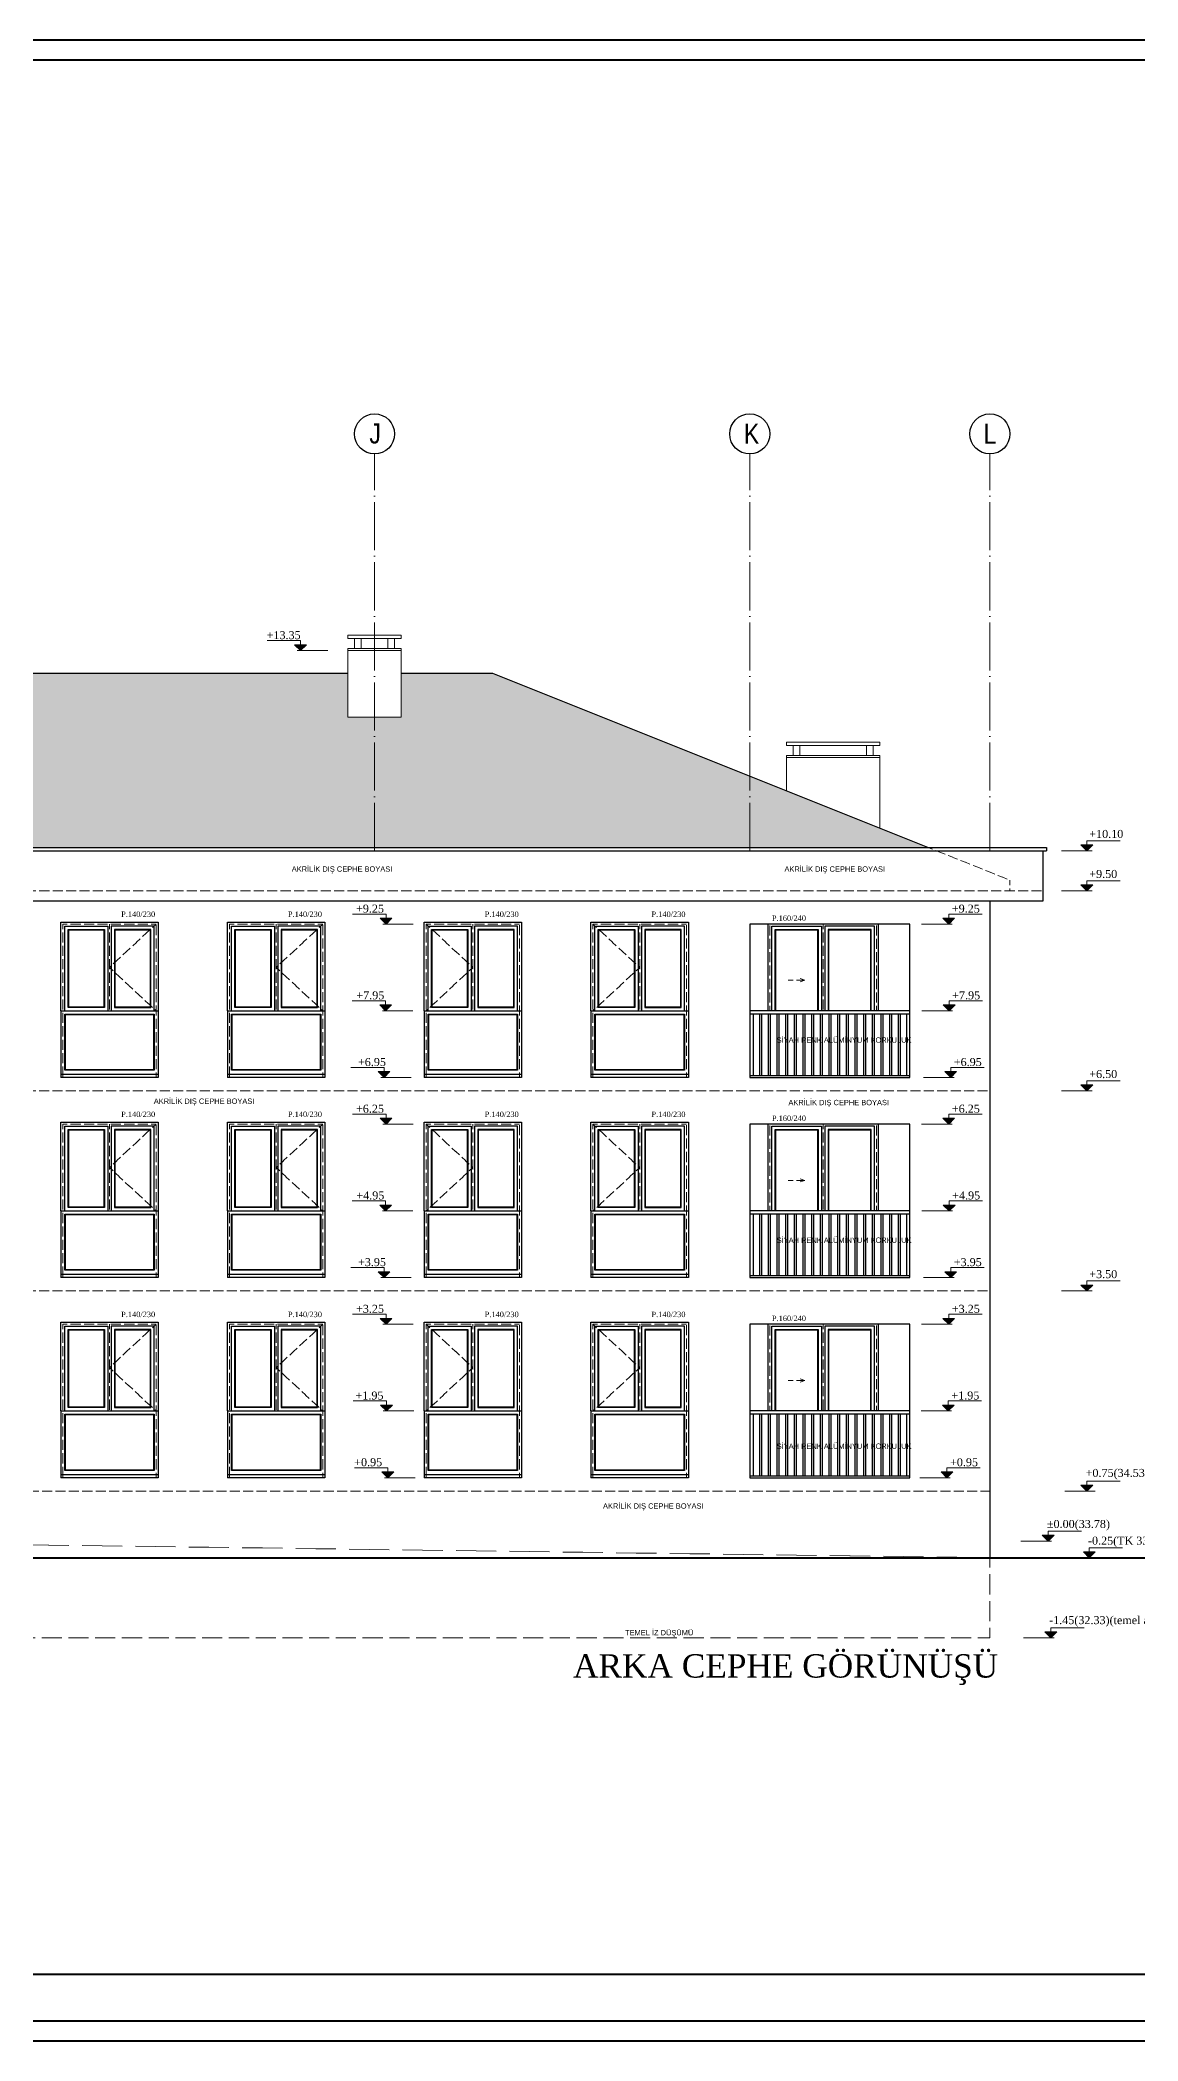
# Model space of a CAD drawing. Header units: millimetres. Extents: x 11587 to 81192, y -36083 to -25300.
# Drawn here: x 67182 to 68828, y -28300 to -25300 of the extents above; entities that cross this region are included whole.
import ezdxf

# ---------------------------------------------------------------- set-up
doc = ezdxf.new("R2010")
doc.units = ezdxf.units.MM
doc.linetypes.add('AKS', pattern=[30, 24, -3, 0, -3])
doc.linetypes.add('IZDUSUM1', pattern=[20, 7.5, -5, 7.5, 0])
for name, color, linetype, lineweight in [('rtm-aks balon', 20, 'Continuous', 25), ('rtm-aks balon yazı', 7, 'Continuous', 20), ('rtm-aks yeni', 7, 'AKS', 20), ('rtm-antet yazı-03', 233, 'Continuous', 30), ('rtm-antet-02', 140, 'Continuous', 40), ('rtm-cephe-03', 241, 'Continuous', 30), ('rtm-cephe-04', 33, 'Continuous', 25), ('rtm-izdusum-üst ince', 8, 'IZDUSUM1', 5), ('rtm-izdusum-üst kalın', 211, 'IZDUSUM1', 15), ('rtm-kesit katmanı-05', 153, 'Continuous', 20), ('rtm-mhl-yazı-malzeme', 253, 'Continuous', 13), ('rtm-sembol kot yazı', 7, 'Continuous', 20), ('rtm-symbol lvl', 242, 'Continuous', 20), ('rtm-tas_betonarme', 50, 'Continuous', 40)]:
    doc.layers.add(name, color=color, linetype=linetype, lineweight=lineweight)
doc.styles.add('A', font='times.ttf', dxfattribs={"height": 20})
doc.styles.add('AKSYAZI', font='ARIALN.TTF')
doc.styles.get("Standard").update_dxf_attribs({"font": 'arial.ttf'})
doc.styles.add('VAZ-OLCU', font='times.ttf', dxfattribs={"height": 60})

msp = doc.modelspace()

# ---------------------------------------------------------------- hatches: boundary and pattern name
at = {"layer": 'rtm-cephe-04'}
h = msp.add_hatch(dxfattribs=at)
h.set_pattern_fill('AR-RSHKE', color=256, scale=0.15, style=0)
h.set_pattern_definition([(0, (20423.946, -2965.256), (97.155, 45.72), [22.86, -19.05, 26.67, -11.43, 34.29, -15.24]), (0, (20446.806, -2963.35), (97.155, 45.72), [19.05, -72.39, 15.24, -22.86]), (0, (20492.526, -2968.113), (97.155, 45.72), [11.43, -118.11]), (90, (20423.946, -2965.256), (-32.385, 45.72), [43.815, -139.065]), (90, (20446.806, -2965.256), (-32.385, 45.72), [42.8625, -140.0175]), (90, (20465.856, -2965.256), (-32.385, 45.72), [40.005, -142.875]), (90, (20492.526, -2968.113), (-32.385, 45.72), [43.815, -139.065]), (90, (20503.956, -2968.113), (-32.385, 45.72), [43.815, -139.065]), (90, (20538.246, -2965.256), (-32.385, 45.72), [41.91, -140.97])])
h.paths.add_polyline_path([(68512.77, -26510.03), (67860.54, -26249.14), (67723.04, -26249.14), (67723.04, -26315.03), (67643.04, -26315.03), (67643.04, -26249.14), (66910.54, -26249.14), (66910.54, -26315.03), (66625.54, -26315.03), (66625.54, -26249.14), (65975.54, -26249.14), (65975.54, -26315.03), (65860.54, -26315.03), (65860.54, -26249.14), (65580.54, -26249.14), (65580.54, -26315.03), (65440.54, -26315.03), (65440.54, -26249.14), (64713.04, -26249.14), (64713.04, -26315.03), (64633.04, -26315.03), (64633.04, -26249.14), (64495.54, -26249.14), (63843.31, -26510.03)])
at = {"layer": 'rtm-symbol lvl'}
for points in [[(67580.87, -26206.19), (67572.04, -26215.03), (67563.2, -26206.19)], [(67580.87, -26206.19), (67572.04, -26215.03), (67563.2, -26206.19)], [(68742.14, -26506.19), (68750.98, -26515.03), (68759.82, -26506.19)], [(68742.14, -26506.19), (68750.98, -26515.03), (68759.82, -26506.19)], [(68742.14, -26566.19), (68750.98, -26575.03), (68759.82, -26566.19)], [(68742.14, -26566.19), (68750.98, -26575.03), (68759.82, -26566.19)], [(67709.08, -26616.19), (67700.24, -26625.03), (67691.4, -26616.19)], [(67709.08, -26616.19), (67700.24, -26625.03), (67691.4, -26616.19)], [(68535.08, -26616.19), (68543.91, -26625.03), (68552.75, -26616.19)], [(68535.08, -26616.19), (68543.91, -26625.03), (68552.75, -26616.19)], [(67708.56, -26746.19), (67699.72, -26755.03), (67690.88, -26746.19)], [(67708.56, -26746.19), (67699.72, -26755.03), (67690.88, -26746.19)], [(68535.59, -26746.19), (68544.43, -26755.03), (68553.27, -26746.19)], [(68535.59, -26746.19), (68544.43, -26755.03), (68553.27, -26746.19)], [(67706.18, -26846.19), (67697.34, -26855.03), (67688.5, -26846.19)], [(67706.18, -26846.19), (67697.34, -26855.03), (67688.5, -26846.19)], [(68537.98, -26846.19), (68546.82, -26855.03), (68555.65, -26846.19)], [(68537.98, -26846.19), (68546.82, -26855.03), (68555.65, -26846.19)], [(68742.14, -26866.19), (68750.98, -26875.03), (68759.82, -26866.19)], [(68742.14, -26866.19), (68750.98, -26875.03), (68759.82, -26866.19)], [(67709.08, -26916.19), (67700.24, -26925.03), (67691.4, -26916.19)], [(67709.08, -26916.19), (67700.24, -26925.03), (67691.4, -26916.19)], [(68535.08, -26916.19), (68543.91, -26925.03), (68552.75, -26916.19)], [(68535.08, -26916.19), (68543.91, -26925.03), (68552.75, -26916.19)], [(67708.56, -27046.19), (67699.72, -27055.03), (67690.88, -27046.19)], [(67708.56, -27046.19), (67699.72, -27055.03), (67690.88, -27046.19)], [(68535.59, -27046.19), (68544.43, -27055.03), (68553.27, -27046.19)], [(68535.59, -27046.19), (68544.43, -27055.03), (68553.27, -27046.19)], [(67706.18, -27146.19), (67697.34, -27155.03), (67688.5, -27146.19)], [(67706.18, -27146.19), (67697.34, -27155.03), (67688.5, -27146.19)], [(68537.98, -27146.19), (68546.82, -27155.03), (68555.65, -27146.19)], [(68537.98, -27146.19), (68546.82, -27155.03), (68555.65, -27146.19)], [(68742.14, -27166.19), (68750.98, -27175.03), (68759.82, -27166.19)], [(68742.14, -27166.19), (68750.98, -27175.03), (68759.82, -27166.19)], [(67709.08, -27216.19), (67700.24, -27225.03), (67691.4, -27216.19)], [(67709.08, -27216.19), (67700.24, -27225.03), (67691.4, -27216.19)], [(68535.08, -27216.19), (68543.91, -27225.03), (68552.75, -27216.19)], [(68535.08, -27216.19), (68543.91, -27225.03), (68552.75, -27216.19)], [(67709.83, -27346.19), (67700.99, -27355.03), (67692.15, -27346.19)], [(67709.83, -27346.19), (67700.99, -27355.03), (67692.15, -27346.19)], [(68534.33, -27346.19), (68543.17, -27355.03), (68552, -27346.19)], [(68534.33, -27346.19), (68543.17, -27355.03), (68552, -27346.19)], [(67711.79, -27446.19), (67702.95, -27455.03), (67694.11, -27446.19)], [(67711.79, -27446.19), (67702.95, -27455.03), (67694.11, -27446.19)], [(68532.36, -27446.19), (68541.2, -27455.03), (68550.04, -27446.19)], [(68532.36, -27446.19), (68541.2, -27455.03), (68550.04, -27446.19)], [(68742.14, -27466.19), (68750.98, -27475.03), (68759.82, -27466.19)], [(68742.14, -27466.19), (68750.98, -27475.03), (68759.82, -27466.19)], [(68684.12, -27541.19), (68692.96, -27550.03), (68701.8, -27541.19)], [(68684.12, -27541.19), (68692.96, -27550.03), (68701.8, -27541.19)], [(68745.68, -27566.19), (68754.52, -27575.03), (68763.36, -27566.19)], [(68745.68, -27566.19), (68754.52, -27575.03), (68763.36, -27566.19)], [(68688.17, -27686.19), (68697.01, -27695.03), (68705.85, -27686.19)], [(68688.17, -27686.19), (68697.01, -27695.03), (68705.85, -27686.19)]]:
    msp.add_hatch(color=256, dxfattribs=at).paths.add_polyline_path(points)

# ---------------------------------------------------------------- linework, layer by layer
at = {"layer": 'rtm-aks balon'}
for centre in [(67683.04, -25890.11), (68245.54, -25890.11), (68605.54, -25890.11)]:
    msp.add_circle(centre, 30, dxfattribs=at)
at = {"layer": 'rtm-aks yeni', "ltscale": 3}
for p, q in [((67683.04, -26515.03), (67683.04, -25920.11)), ((68245.54, -26515.03), (68245.54, -25920.11)), ((68605.54, -26515.03), (68605.54, -25920.11))]:
    msp.add_line(p, q, dxfattribs=at)
at = {"layer": 'rtm-antet-02'}
for points in [[(57226.59, -25299.55), (57226.59, -28299.55), (74226.59, -28299.55), (74226.59, -25299.55), (57226.59, -25299.55)], [(57256.59, -28199.55), (74196.59, -28199.55)]]:
    msp.add_lwpolyline(points, dxfattribs=at)
msp.add_lwpolyline([(57256.59, -25329.55), (57256.59, -28269.55), (74196.59, -28269.55), (74196.59, -25329.55)], close=True, dxfattribs=at)
at = {"layer": 'rtm-cephe-03'}
msp.add_line((68605.54, -26590.03), (68605.54, -27575.03), dxfattribs=at)
for points in [[(67643.04, -26249.14), (66910.54, -26249.14)], [(68512.77, -26510.03), (67860.54, -26249.14), (67723.04, -26249.14)], [(63665.54, -26510.03), (68690.54, -26510.03)], [(63665.54, -26515.03), (68690.54, -26515.03)], [(68685.54, -26590.03), (68685.54, -26515.03)], [(68690.54, -26510.03), (68690.54, -26515.03)], [(63670.54, -26590.03), (68685.54, -26590.03)]]:
    msp.add_lwpolyline(points, dxfattribs=at)
for points in [[(68485.54, -26625.03), (68245.54, -26625.03), (68245.54, -26855.03), (68485.54, -26855.03)], [(68485.54, -26925.03), (68245.54, -26925.03), (68245.54, -27155.03), (68485.54, -27155.03)], [(68485.54, -27225.03), (68245.54, -27225.03), (68245.54, -27455.03), (68485.54, -27455.03)]]:
    msp.add_lwpolyline(points, close=True, dxfattribs=at)
at = {"layer": 'rtm-cephe-04'}
for p, q in [((67212.54, -26850.03), (67358.54, -26850.03)), ((67212.54, -26850.03), (67212.54, -26855.03)), ((67358.54, -26855.03), (67212.54, -26855.03)), ((67358.54, -26850.03), (67358.54, -26855.03)), ((67462.54, -26850.03), (67608.54, -26850.03)), ((67462.54, -26850.03), (67462.54, -26855.03)), ((67608.54, -26855.03), (67462.54, -26855.03)), ((67608.54, -26850.03), (67608.54, -26855.03)), ((67757.54, -26850.03), (67903.54, -26850.03)), ((67757.54, -26850.03), (67757.54, -26855.03)), ((67903.54, -26855.03), (67757.54, -26855.03)), ((67903.54, -26850.03), (67903.54, -26855.03)), ((68007.54, -26850.03), (68153.54, -26850.03)), ((68007.54, -26850.03), (68007.54, -26855.03)), ((68153.54, -26855.03), (68007.54, -26855.03)), ((68153.54, -26850.03), (68153.54, -26855.03)), ((67212.54, -27150.03), (67358.54, -27150.03)), ((67212.54, -27150.03), (67212.54, -27155.03)), ((67358.54, -27155.03), (67212.54, -27155.03)), ((67358.54, -27150.03), (67358.54, -27155.03)), ((67462.54, -27150.03), (67608.54, -27150.03)), ((67462.54, -27150.03), (67462.54, -27155.03)), ((67608.54, -27155.03), (67462.54, -27155.03)), ((67608.54, -27150.03), (67608.54, -27155.03)), ((67757.54, -27150.03), (67903.54, -27150.03)), ((67757.54, -27150.03), (67757.54, -27155.03)), ((67903.54, -27155.03), (67757.54, -27155.03)), ((67903.54, -27150.03), (67903.54, -27155.03)), ((68007.54, -27150.03), (68153.54, -27150.03)), ((68007.54, -27150.03), (68007.54, -27155.03)), ((68153.54, -27155.03), (68007.54, -27155.03)), ((68153.54, -27150.03), (68153.54, -27155.03)), ((67212.54, -27450.03), (67358.54, -27450.03)), ((67212.54, -27450.03), (67212.54, -27455.03)), ((67358.54, -27455.03), (67212.54, -27455.03)), ((67358.54, -27450.03), (67358.54, -27455.03)), ((67462.54, -27450.03), (67608.54, -27450.03)), ((67462.54, -27450.03), (67462.54, -27455.03)), ((67608.54, -27455.03), (67462.54, -27455.03)), ((67608.54, -27450.03), (67608.54, -27455.03)), ((67757.54, -27450.03), (67903.54, -27450.03)), ((67757.54, -27450.03), (67757.54, -27455.03)), ((67903.54, -27455.03), (67757.54, -27455.03)), ((67903.54, -27450.03), (67903.54, -27455.03)), ((68007.54, -27450.03), (68153.54, -27450.03)), ((68007.54, -27450.03), (68007.54, -27455.03)), ((68153.54, -27455.03), (68007.54, -27455.03)), ((68153.54, -27450.03), (68153.54, -27455.03))]:
    msp.add_line(p, q, dxfattribs=at)
for points in [[(67212.54, -26755.03), (67212.54, -26622.03), (67358.54, -26622.03), (67358.54, -26755.03)], [(67218.54, -26755.03), (67218.54, -26628.03), (67283.04, -26628.03), (67283.04, -26755.03)], [(67352.54, -26755.03), (67352.54, -26628.03), (67288.04, -26628.03), (67288.04, -26755.03)], [(67462.54, -26755.03), (67462.54, -26622.03), (67608.54, -26622.03), (67608.54, -26755.03)], [(67468.54, -26755.03), (67468.54, -26628.03), (67533.04, -26628.03), (67533.04, -26755.03)], [(67602.54, -26755.03), (67602.54, -26628.03), (67538.04, -26628.03), (67538.04, -26755.03)], [(67757.54, -26755.03), (67757.54, -26622.03), (67903.54, -26622.03), (67903.54, -26755.03)], [(67763.54, -26755.03), (67763.54, -26628.03), (67828.04, -26628.03), (67828.04, -26755.03)], [(67897.54, -26755.03), (67897.54, -26628.03), (67833.04, -26628.03), (67833.04, -26755.03)], [(68007.54, -26755.03), (68007.54, -26622.03), (68153.54, -26622.03), (68153.54, -26755.03)], [(68013.54, -26755.03), (68013.54, -26628.03), (68078.04, -26628.03), (68078.04, -26755.03)], [(68147.54, -26755.03), (68147.54, -26628.03), (68083.04, -26628.03), (68083.04, -26755.03)], [(68272.54, -26625.03), (68272.54, -26755.03)], [(68278.54, -26755.03), (68278.54, -26628.03), (68353.04, -26628.03), (68353.04, -26755.03)], [(68283.54, -26755.03), (68283.54, -26633.03), (68348.04, -26633.03), (68348.04, -26755.03)], [(68432.54, -26755.03), (68432.54, -26628.03), (68358.04, -26628.03), (68358.04, -26755.03)], [(68427.54, -26755.03), (68427.54, -26633.03), (68363.04, -26633.03), (68363.04, -26755.03)], [(68438.54, -26755.03), (68438.54, -26625.03)], [(67212.54, -26755.03), (67212.54, -26850.03)], [(67212.54, -26755.03), (67358.54, -26755.03)], [(67358.54, -26755.03), (67358.54, -26850.03)], [(67462.54, -26755.03), (67462.54, -26850.03)], [(67462.54, -26755.03), (67608.54, -26755.03)], [(67608.54, -26755.03), (67608.54, -26850.03)], [(67757.54, -26755.03), (67757.54, -26850.03)], [(67757.54, -26755.03), (67903.54, -26755.03)], [(67903.54, -26755.03), (67903.54, -26850.03)], [(68007.54, -26755.03), (68007.54, -26850.03)], [(68007.54, -26755.03), (68153.54, -26755.03)], [(68153.54, -26755.03), (68153.54, -26850.03)], [(68485.54, -26755.03), (68245.54, -26755.03)], [(68485.54, -26760.03), (68245.54, -26760.03)], [(68250.54, -26760.03), (68250.54, -26852.03)], [(68260.04, -26760.03), (68260.04, -26852.03)], [(68263.04, -26760.03), (68263.04, -26852.03)], [(68273.04, -26760.03), (68273.04, -26852.03)], [(68276.04, -26760.03), (68276.04, -26852.03)], [(68286.04, -26760.03), (68286.04, -26852.03)], [(68289.04, -26760.03), (68289.04, -26852.03)], [(68299.04, -26760.03), (68299.04, -26852.03)], [(68302.04, -26760.03), (68302.04, -26852.03)], [(68312.04, -26760.03), (68312.04, -26852.03)], [(68315.04, -26760.03), (68315.04, -26852.03)], [(68325.04, -26760.03), (68325.04, -26852.03)], [(68328.04, -26760.03), (68328.04, -26852.03)], [(68338.04, -26760.03), (68338.04, -26852.03)], [(68341.04, -26760.03), (68341.04, -26852.03)], [(68351.04, -26760.03), (68351.04, -26852.03)], [(68354.04, -26760.03), (68354.04, -26852.03)], [(68364.04, -26760.03), (68364.04, -26852.03)], [(68367.04, -26760.03), (68367.04, -26852.03)], [(68377.04, -26760.03), (68377.04, -26852.03)], [(68380.04, -26760.03), (68380.04, -26852.03)], [(68390.04, -26760.03), (68390.04, -26852.03)], [(68393.04, -26760.03), (68393.04, -26852.03)], [(68403.04, -26760.03), (68403.04, -26852.03)], [(68406.04, -26760.03), (68406.04, -26852.03)], [(68416.04, -26760.03), (68416.04, -26852.03)], [(68419.04, -26760.03), (68419.04, -26852.03)], [(68429.04, -26760.03), (68429.04, -26852.03)], [(68432.04, -26760.03), (68432.04, -26852.03)], [(68442.04, -26760.03), (68442.04, -26852.03)], [(68445.04, -26760.03), (68445.04, -26852.03)], [(68455.04, -26760.03), (68455.04, -26852.03)], [(68458.04, -26760.03), (68458.04, -26852.03)], [(68468.04, -26760.03), (68468.04, -26852.03)], [(68471.04, -26760.03), (68471.04, -26852.03)], [(68480.54, -26760.03), (68480.54, -26852.03)], [(68245.54, -26852.03), (68485.54, -26852.03)], [(67212.54, -27055.03), (67212.54, -26922.03), (67358.54, -26922.03), (67358.54, -27055.03)], [(67218.54, -27055.03), (67218.54, -26928.03), (67283.04, -26928.03), (67283.04, -27055.03)], [(67352.54, -27055.03), (67352.54, -26928.03), (67288.04, -26928.03), (67288.04, -27055.03)], [(67462.54, -27055.03), (67462.54, -26922.03), (67608.54, -26922.03), (67608.54, -27055.03)], [(67468.54, -27055.03), (67468.54, -26928.03), (67533.04, -26928.03), (67533.04, -27055.03)], [(67602.54, -27055.03), (67602.54, -26928.03), (67538.04, -26928.03), (67538.04, -27055.03)], [(67757.54, -27055.03), (67757.54, -26922.03), (67903.54, -26922.03), (67903.54, -27055.03)], [(67763.54, -27055.03), (67763.54, -26928.03), (67828.04, -26928.03), (67828.04, -27055.03)], [(67897.54, -27055.03), (67897.54, -26928.03), (67833.04, -26928.03), (67833.04, -27055.03)], [(68007.54, -27055.03), (68007.54, -26922.03), (68153.54, -26922.03), (68153.54, -27055.03)], [(68013.54, -27055.03), (68013.54, -26928.03), (68078.04, -26928.03), (68078.04, -27055.03)], [(68147.54, -27055.03), (68147.54, -26928.03), (68083.04, -26928.03), (68083.04, -27055.03)], [(68272.54, -26925.03), (68272.54, -27055.03)], [(68278.54, -27055.03), (68278.54, -26928.03), (68353.04, -26928.03), (68353.04, -27055.03)], [(68283.54, -27055.03), (68283.54, -26933.03), (68348.04, -26933.03), (68348.04, -27055.03)], [(68432.54, -27055.03), (68432.54, -26928.03), (68358.04, -26928.03), (68358.04, -27055.03)], [(68427.54, -27055.03), (68427.54, -26933.03), (68363.04, -26933.03), (68363.04, -27055.03)], [(68438.54, -27055.03), (68438.54, -26925.03)], [(67212.54, -27055.03), (67212.54, -27150.03)], [(67212.54, -27055.03), (67358.54, -27055.03)], [(67358.54, -27055.03), (67358.54, -27150.03)], [(67462.54, -27055.03), (67462.54, -27150.03)], [(67462.54, -27055.03), (67608.54, -27055.03)], [(67608.54, -27055.03), (67608.54, -27150.03)], [(67757.54, -27055.03), (67757.54, -27150.03)], [(67757.54, -27055.03), (67903.54, -27055.03)], [(67903.54, -27055.03), (67903.54, -27150.03)], [(68007.54, -27055.03), (68007.54, -27150.03)], [(68007.54, -27055.03), (68153.54, -27055.03)], [(68153.54, -27055.03), (68153.54, -27150.03)], [(68485.54, -27055.03), (68245.54, -27055.03)], [(68485.54, -27060.03), (68245.54, -27060.03)], [(68250.54, -27060.03), (68250.54, -27152.03)], [(68260.04, -27060.03), (68260.04, -27152.03)], [(68263.04, -27060.03), (68263.04, -27152.03)], [(68273.04, -27060.03), (68273.04, -27152.03)], [(68276.04, -27060.03), (68276.04, -27152.03)], [(68286.04, -27060.03), (68286.04, -27152.03)], [(68289.04, -27060.03), (68289.04, -27152.03)], [(68299.04, -27060.03), (68299.04, -27152.03)], [(68302.04, -27060.03), (68302.04, -27152.03)], [(68312.04, -27060.03), (68312.04, -27152.03)], [(68315.04, -27060.03), (68315.04, -27152.03)], [(68325.04, -27060.03), (68325.04, -27152.03)], [(68328.04, -27060.03), (68328.04, -27152.03)], [(68338.04, -27060.03), (68338.04, -27152.03)], [(68341.04, -27060.03), (68341.04, -27152.03)], [(68351.04, -27060.03), (68351.04, -27152.03)], [(68354.04, -27060.03), (68354.04, -27152.03)], [(68364.04, -27060.03), (68364.04, -27152.03)], [(68367.04, -27060.03), (68367.04, -27152.03)], [(68377.04, -27060.03), (68377.04, -27152.03)], [(68380.04, -27060.03), (68380.04, -27152.03)], [(68390.04, -27060.03), (68390.04, -27152.03)], [(68393.04, -27060.03), (68393.04, -27152.03)], [(68403.04, -27060.03), (68403.04, -27152.03)], [(68406.04, -27060.03), (68406.04, -27152.03)], [(68416.04, -27060.03), (68416.04, -27152.03)], [(68419.04, -27060.03), (68419.04, -27152.03)], [(68429.04, -27060.03), (68429.04, -27152.03)], [(68432.04, -27060.03), (68432.04, -27152.03)], [(68442.04, -27060.03), (68442.04, -27152.03)], [(68445.04, -27060.03), (68445.04, -27152.03)], [(68455.04, -27060.03), (68455.04, -27152.03)], [(68458.04, -27060.03), (68458.04, -27152.03)], [(68468.04, -27060.03), (68468.04, -27152.03)], [(68471.04, -27060.03), (68471.04, -27152.03)], [(68480.54, -27060.03), (68480.54, -27152.03)], [(68245.54, -27152.03), (68485.54, -27152.03)], [(67212.54, -27355.03), (67212.54, -27222.03), (67358.54, -27222.03), (67358.54, -27355.03)], [(67218.54, -27355.03), (67218.54, -27228.03), (67283.04, -27228.03), (67283.04, -27355.03)], [(67352.54, -27355.03), (67352.54, -27228.03), (67288.04, -27228.03), (67288.04, -27355.03)], [(67462.54, -27355.03), (67462.54, -27222.03), (67608.54, -27222.03), (67608.54, -27355.03)], [(67468.54, -27355.03), (67468.54, -27228.03), (67533.04, -27228.03), (67533.04, -27355.03)], [(67602.54, -27355.03), (67602.54, -27228.03), (67538.04, -27228.03), (67538.04, -27355.03)], [(67757.54, -27355.03), (67757.54, -27222.03), (67903.54, -27222.03), (67903.54, -27355.03)], [(67763.54, -27355.03), (67763.54, -27228.03), (67828.04, -27228.03), (67828.04, -27355.03)], [(67897.54, -27355.03), (67897.54, -27228.03), (67833.04, -27228.03), (67833.04, -27355.03)], [(68007.54, -27355.03), (68007.54, -27222.03), (68153.54, -27222.03), (68153.54, -27355.03)], [(68013.54, -27355.03), (68013.54, -27228.03), (68078.04, -27228.03), (68078.04, -27355.03)], [(68147.54, -27355.03), (68147.54, -27228.03), (68083.04, -27228.03), (68083.04, -27355.03)], [(68272.54, -27225.03), (68272.54, -27355.03)], [(68278.54, -27355.03), (68278.54, -27228.03), (68353.04, -27228.03), (68353.04, -27355.03)], [(68283.54, -27355.03), (68283.54, -27233.03), (68348.04, -27233.03), (68348.04, -27355.03)], [(68432.54, -27355.03), (68432.54, -27228.03), (68358.04, -27228.03), (68358.04, -27355.03)], [(68427.54, -27355.03), (68427.54, -27233.03), (68363.04, -27233.03), (68363.04, -27355.03)], [(68438.54, -27355.03), (68438.54, -27225.03)], [(67212.54, -27355.03), (67212.54, -27450.03)], [(67212.54, -27355.03), (67358.54, -27355.03)], [(67358.54, -27355.03), (67358.54, -27450.03)], [(67462.54, -27355.03), (67462.54, -27450.03)], [(67462.54, -27355.03), (67608.54, -27355.03)], [(67608.54, -27355.03), (67608.54, -27450.03)], [(67757.54, -27355.03), (67757.54, -27450.03)], [(67757.54, -27355.03), (67903.54, -27355.03)], [(67903.54, -27355.03), (67903.54, -27450.03)], [(68007.54, -27355.03), (68007.54, -27450.03)], [(68007.54, -27355.03), (68153.54, -27355.03)], [(68153.54, -27355.03), (68153.54, -27450.03)], [(68485.54, -27355.03), (68245.54, -27355.03)], [(68485.54, -27360.03), (68245.54, -27360.03)], [(68250.54, -27360.03), (68250.54, -27452.03)], [(68260.04, -27360.03), (68260.04, -27452.03)], [(68263.04, -27360.03), (68263.04, -27452.03)], [(68273.04, -27360.03), (68273.04, -27452.03)], [(68276.04, -27360.03), (68276.04, -27452.03)], [(68286.04, -27360.03), (68286.04, -27452.03)], [(68289.04, -27360.03), (68289.04, -27452.03)], [(68299.04, -27360.03), (68299.04, -27452.03)], [(68302.04, -27360.03), (68302.04, -27452.03)], [(68312.04, -27360.03), (68312.04, -27452.03)], [(68315.04, -27360.03), (68315.04, -27452.03)], [(68325.04, -27360.03), (68325.04, -27452.03)], [(68328.04, -27360.03), (68328.04, -27452.03)], [(68338.04, -27360.03), (68338.04, -27452.03)], [(68341.04, -27360.03), (68341.04, -27452.03)], [(68351.04, -27360.03), (68351.04, -27452.03)], [(68354.04, -27360.03), (68354.04, -27452.03)], [(68364.04, -27360.03), (68364.04, -27452.03)], [(68367.04, -27360.03), (68367.04, -27452.03)], [(68377.04, -27360.03), (68377.04, -27452.03)], [(68380.04, -27360.03), (68380.04, -27452.03)], [(68390.04, -27360.03), (68390.04, -27452.03)], [(68393.04, -27360.03), (68393.04, -27452.03)], [(68403.04, -27360.03), (68403.04, -27452.03)], [(68406.04, -27360.03), (68406.04, -27452.03)], [(68416.04, -27360.03), (68416.04, -27452.03)], [(68419.04, -27360.03), (68419.04, -27452.03)], [(68429.04, -27360.03), (68429.04, -27452.03)], [(68432.04, -27360.03), (68432.04, -27452.03)], [(68442.04, -27360.03), (68442.04, -27452.03)], [(68445.04, -27360.03), (68445.04, -27452.03)], [(68455.04, -27360.03), (68455.04, -27452.03)], [(68458.04, -27360.03), (68458.04, -27452.03)], [(68468.04, -27360.03), (68468.04, -27452.03)], [(68471.04, -27360.03), (68471.04, -27452.03)], [(68480.54, -27360.03), (68480.54, -27452.03)], [(68245.54, -27452.03), (68485.54, -27452.03)]]:
    msp.add_lwpolyline(points, dxfattribs=at)
for points in [[(67278.04, -26633.03), (67278.04, -26750.03), (67223.54, -26750.03), (67223.54, -26633.03)], [(67293.04, -26633.03), (67293.04, -26750.03), (67347.54, -26750.03), (67347.54, -26633.03)], [(67528.04, -26633.03), (67528.04, -26750.03), (67473.54, -26750.03), (67473.54, -26633.03)], [(67543.04, -26633.03), (67543.04, -26750.03), (67597.54, -26750.03), (67597.54, -26633.03)], [(67823.04, -26633.03), (67823.04, -26750.03), (67768.54, -26750.03), (67768.54, -26633.03)], [(67838.04, -26633.03), (67838.04, -26750.03), (67892.54, -26750.03), (67892.54, -26633.03)], [(68073.04, -26633.03), (68073.04, -26750.03), (68018.54, -26750.03), (68018.54, -26633.03)], [(68088.04, -26633.03), (68088.04, -26750.03), (68142.54, -26750.03), (68142.54, -26633.03)], [(67352.54, -26844.03), (67218.54, -26844.03), (67218.54, -26760.03), (67352.54, -26760.03)], [(67602.54, -26844.03), (67468.54, -26844.03), (67468.54, -26760.03), (67602.54, -26760.03)], [(67897.54, -26844.03), (67763.54, -26844.03), (67763.54, -26760.03), (67897.54, -26760.03)], [(68147.54, -26844.03), (68013.54, -26844.03), (68013.54, -26760.03), (68147.54, -26760.03)], [(67278.04, -26933.03), (67278.04, -27050.03), (67223.54, -27050.03), (67223.54, -26933.03)], [(67293.04, -26933.03), (67293.04, -27050.03), (67347.54, -27050.03), (67347.54, -26933.03)], [(67528.04, -26933.03), (67528.04, -27050.03), (67473.54, -27050.03), (67473.54, -26933.03)], [(67543.04, -26933.03), (67543.04, -27050.03), (67597.54, -27050.03), (67597.54, -26933.03)], [(67823.04, -26933.03), (67823.04, -27050.03), (67768.54, -27050.03), (67768.54, -26933.03)], [(67838.04, -26933.03), (67838.04, -27050.03), (67892.54, -27050.03), (67892.54, -26933.03)], [(68073.04, -26933.03), (68073.04, -27050.03), (68018.54, -27050.03), (68018.54, -26933.03)], [(68088.04, -26933.03), (68088.04, -27050.03), (68142.54, -27050.03), (68142.54, -26933.03)], [(67352.54, -27144.03), (67218.54, -27144.03), (67218.54, -27060.03), (67352.54, -27060.03)], [(67602.54, -27144.03), (67468.54, -27144.03), (67468.54, -27060.03), (67602.54, -27060.03)], [(67897.54, -27144.03), (67763.54, -27144.03), (67763.54, -27060.03), (67897.54, -27060.03)], [(68147.54, -27144.03), (68013.54, -27144.03), (68013.54, -27060.03), (68147.54, -27060.03)], [(67278.04, -27233.03), (67278.04, -27350.03), (67223.54, -27350.03), (67223.54, -27233.03)], [(67293.04, -27233.03), (67293.04, -27350.03), (67347.54, -27350.03), (67347.54, -27233.03)], [(67528.04, -27233.03), (67528.04, -27350.03), (67473.54, -27350.03), (67473.54, -27233.03)], [(67543.04, -27233.03), (67543.04, -27350.03), (67597.54, -27350.03), (67597.54, -27233.03)], [(67823.04, -27233.03), (67823.04, -27350.03), (67768.54, -27350.03), (67768.54, -27233.03)], [(67838.04, -27233.03), (67838.04, -27350.03), (67892.54, -27350.03), (67892.54, -27233.03)], [(68073.04, -27233.03), (68073.04, -27350.03), (68018.54, -27350.03), (68018.54, -27233.03)], [(68088.04, -27233.03), (68088.04, -27350.03), (68142.54, -27350.03), (68142.54, -27233.03)], [(67352.54, -27444.03), (67218.54, -27444.03), (67218.54, -27360.03), (67352.54, -27360.03)], [(67602.54, -27444.03), (67468.54, -27444.03), (67468.54, -27360.03), (67602.54, -27360.03)], [(67897.54, -27444.03), (67763.54, -27444.03), (67763.54, -27360.03), (67897.54, -27360.03)], [(68147.54, -27444.03), (68013.54, -27444.03), (68013.54, -27360.03), (68147.54, -27360.03)]]:
    msp.add_lwpolyline(points, close=True, dxfattribs=at)
at = {"layer": 'rtm-izdusum-üst ince'}
for p, q in [((67355.54, -26625.03), (67215.54, -26625.03)), ((67215.54, -26625.03), (67215.54, -26855.03)), ((67355.54, -26855.03), (67355.54, -26625.03)), ((67605.54, -26625.03), (67465.54, -26625.03)), ((67465.54, -26625.03), (67465.54, -26855.03)), ((67605.54, -26855.03), (67605.54, -26625.03)), ((67900.54, -26625.03), (67760.54, -26625.03)), ((67760.54, -26625.03), (67760.54, -26855.03)), ((67900.54, -26855.03), (67900.54, -26625.03)), ((68150.54, -26625.03), (68010.54, -26625.03)), ((68010.54, -26625.03), (68010.54, -26855.03)), ((68150.54, -26855.03), (68150.54, -26625.03)), ((68275.54, -26755.03), (68275.54, -26625.03)), ((68435.54, -26755.03), (68435.54, -26625.03)), ((67355.54, -26925.03), (67215.54, -26925.03)), ((67215.54, -26925.03), (67215.54, -27155.03)), ((67355.54, -27155.03), (67355.54, -26925.03)), ((67605.54, -26925.03), (67465.54, -26925.03)), ((67465.54, -26925.03), (67465.54, -27155.03)), ((67605.54, -27155.03), (67605.54, -26925.03)), ((67900.54, -26925.03), (67760.54, -26925.03)), ((67760.54, -26925.03), (67760.54, -27155.03)), ((67900.54, -27155.03), (67900.54, -26925.03)), ((68150.54, -26925.03), (68010.54, -26925.03)), ((68010.54, -26925.03), (68010.54, -27155.03)), ((68150.54, -27155.03), (68150.54, -26925.03)), ((68275.54, -27055.03), (68275.54, -26925.03)), ((68435.54, -27055.03), (68435.54, -26925.03)), ((67355.54, -27225.03), (67215.54, -27225.03)), ((67215.54, -27225.03), (67215.54, -27455.03)), ((67355.54, -27455.03), (67355.54, -27225.03)), ((67605.54, -27225.03), (67465.54, -27225.03)), ((67465.54, -27225.03), (67465.54, -27455.03)), ((67605.54, -27455.03), (67605.54, -27225.03)), ((67900.54, -27225.03), (67760.54, -27225.03)), ((67760.54, -27225.03), (67760.54, -27455.03)), ((67900.54, -27455.03), (67900.54, -27225.03)), ((68150.54, -27225.03), (68010.54, -27225.03)), ((68010.54, -27225.03), (68010.54, -27455.03)), ((68150.54, -27455.03), (68150.54, -27225.03)), ((68275.54, -27355.03), (68275.54, -27225.03)), ((68435.54, -27355.03), (68435.54, -27225.03))]:
    msp.add_line(p, q, dxfattribs=at)
for points in [[(68512.77, -26510.03), (68635.54, -26559.14), (68635.54, -26575.03)], [(63670.54, -26575.03), (68685.54, -26575.03)], [(67285.54, -26625.03), (67285.54, -26755.03)], [(67355.54, -26625.03), (67285.54, -26690.03), (67355.54, -26755.03)], [(67535.54, -26625.03), (67535.54, -26755.03)], [(67605.54, -26625.03), (67535.54, -26690.03), (67605.54, -26755.03)], [(67760.54, -26625.03), (67830.54, -26690.03), (67760.54, -26755.03)], [(67830.54, -26625.03), (67830.54, -26755.03)], [(68010.54, -26625.03), (68080.54, -26690.03), (68010.54, -26755.03)], [(68080.54, -26625.03), (68080.54, -26755.03)], [(68355.54, -26625.03), (68355.54, -26755.03)], [(68302.93, -26709.21), (68328.26, -26709.21)], [(68328.26, -26709.21), (68317.84, -26705.6)], [(68328.26, -26709.21), (68317.84, -26712.81)], [(63750.54, -26875.03), (68605.54, -26875.03)], [(67285.54, -26925.03), (67285.54, -27055.03)], [(67355.54, -26925.03), (67285.54, -26990.03), (67355.54, -27055.03)], [(67535.54, -26925.03), (67535.54, -27055.03)], [(67605.54, -26925.03), (67535.54, -26990.03), (67605.54, -27055.03)], [(67760.54, -26925.03), (67830.54, -26990.03), (67760.54, -27055.03)], [(67830.54, -26925.03), (67830.54, -27055.03)], [(68010.54, -26925.03), (68080.54, -26990.03), (68010.54, -27055.03)], [(68080.54, -26925.03), (68080.54, -27055.03)], [(68355.54, -26925.03), (68355.54, -27055.03)], [(68302.93, -27009.21), (68328.26, -27009.21)], [(68328.26, -27009.21), (68317.84, -27005.6)], [(68328.26, -27009.21), (68317.84, -27012.81)], [(63750.54, -27175.03), (68605.54, -27175.03)], [(67285.54, -27225.03), (67285.54, -27355.03)], [(67355.54, -27225.03), (67285.54, -27290.03), (67355.54, -27355.03)], [(67535.54, -27225.03), (67535.54, -27355.03)], [(67605.54, -27225.03), (67535.54, -27290.03), (67605.54, -27355.03)], [(67760.54, -27225.03), (67830.54, -27290.03), (67760.54, -27355.03)], [(67830.54, -27225.03), (67830.54, -27355.03)], [(68010.54, -27225.03), (68080.54, -27290.03), (68010.54, -27355.03)], [(68080.54, -27225.03), (68080.54, -27355.03)], [(68355.54, -27225.03), (68355.54, -27355.03)], [(68302.93, -27309.21), (68328.26, -27309.21)], [(68328.26, -27309.21), (68317.84, -27305.6)], [(68328.26, -27309.21), (68317.84, -27312.81)], [(65845.54, -27475.03), (68605.54, -27475.03)]]:
    msp.add_lwpolyline(points, dxfattribs=at)
at = {"layer": 'rtm-izdusum-üst ince', "ltscale": 2}
msp.add_lwpolyline([(63750.54, -27510.03), (63750.54, -27695.03), (68605.54, -27695.03), (68605.54, -27575.03)], dxfattribs=at)
at = {"layer": 'rtm-izdusum-üst kalın', "ltscale": 4}
msp.add_lwpolyline([(63750.54, -27510.03), (68605.54, -27575.03)], dxfattribs=at)
at = {"layer": 'rtm-kesit katmanı-05'}
for points in [[(67723.04, -26192.03), (67643.04, -26192.03)], [(67643.04, -26197.03), (67643.04, -26192.03)], [(67723.04, -26197.03), (67643.04, -26197.03)], [(67643.04, -26212.03), (67643.04, -26315.03)], [(67643.04, -26212.03), (67723.04, -26212.03)], [(67643.04, -26215.03), (67723.04, -26215.03)], [(67653.04, -26212.03), (67653.04, -26197.03)], [(67663.04, -26212.03), (67663.04, -26197.03)], [(67703.04, -26212.03), (67703.04, -26197.03)], [(67713.04, -26212.03), (67713.04, -26197.03)], [(67723.04, -26197.03), (67723.04, -26192.03)], [(67723.04, -26212.03), (67723.04, -26315.03)], [(67723.04, -26315.03), (67643.04, -26315.03)], [(68300.54, -26352.03), (68440.54, -26352.03)], [(68300.54, -26357.03), (68300.54, -26352.03)], [(68300.54, -26357.03), (68440.54, -26357.03)], [(68310.54, -26372.03), (68310.54, -26357.03)], [(68320.54, -26372.03), (68320.54, -26357.03)], [(68420.54, -26372.03), (68420.54, -26357.03)], [(68430.54, -26372.03), (68430.54, -26357.03)], [(68440.54, -26357.03), (68440.54, -26352.03)], [(68300.54, -26372.03), (68300.54, -26425.14)], [(68440.54, -26372.03), (68300.54, -26372.03)], [(68440.54, -26375.03), (68300.54, -26375.03)], [(68440.54, -26372.03), (68440.54, -26481.14)], [(68284.54, -26755.03), (68284.54, -26634.03), (68347.04, -26634.03), (68347.04, -26755.03)], [(68426.54, -26755.03), (68426.54, -26634.03), (68364.04, -26634.03), (68364.04, -26755.03)], [(68284.54, -27055.03), (68284.54, -26934.03), (68347.04, -26934.03), (68347.04, -27055.03)], [(68426.54, -27055.03), (68426.54, -26934.03), (68364.04, -26934.03), (68364.04, -27055.03)], [(68284.54, -27355.03), (68284.54, -27234.03), (68347.04, -27234.03), (68347.04, -27355.03)], [(68426.54, -27355.03), (68426.54, -27234.03), (68364.04, -27234.03), (68364.04, -27355.03)]]:
    msp.add_lwpolyline(points, dxfattribs=at)
for points in [[(67277.04, -26634.03), (67277.04, -26749.03), (67224.54, -26749.03), (67224.54, -26634.03)], [(67294.04, -26634.03), (67294.04, -26749.03), (67346.54, -26749.03), (67346.54, -26634.03)], [(67527.04, -26634.03), (67527.04, -26749.03), (67474.54, -26749.03), (67474.54, -26634.03)], [(67544.04, -26634.03), (67544.04, -26749.03), (67596.54, -26749.03), (67596.54, -26634.03)], [(67822.04, -26634.03), (67822.04, -26749.03), (67769.54, -26749.03), (67769.54, -26634.03)], [(67839.04, -26634.03), (67839.04, -26749.03), (67891.54, -26749.03), (67891.54, -26634.03)], [(68072.04, -26634.03), (68072.04, -26749.03), (68019.54, -26749.03), (68019.54, -26634.03)], [(68089.04, -26634.03), (68089.04, -26749.03), (68141.54, -26749.03), (68141.54, -26634.03)], [(67351.54, -26843.03), (67219.54, -26843.03), (67219.54, -26761.03), (67351.54, -26761.03)], [(67601.54, -26843.03), (67469.54, -26843.03), (67469.54, -26761.03), (67601.54, -26761.03)], [(67896.54, -26843.03), (67764.54, -26843.03), (67764.54, -26761.03), (67896.54, -26761.03)], [(68146.54, -26843.03), (68014.54, -26843.03), (68014.54, -26761.03), (68146.54, -26761.03)], [(67277.04, -26934.03), (67277.04, -27049.03), (67224.54, -27049.03), (67224.54, -26934.03)], [(67294.04, -26934.03), (67294.04, -27049.03), (67346.54, -27049.03), (67346.54, -26934.03)], [(67527.04, -26934.03), (67527.04, -27049.03), (67474.54, -27049.03), (67474.54, -26934.03)], [(67544.04, -26934.03), (67544.04, -27049.03), (67596.54, -27049.03), (67596.54, -26934.03)], [(67822.04, -26934.03), (67822.04, -27049.03), (67769.54, -27049.03), (67769.54, -26934.03)], [(67839.04, -26934.03), (67839.04, -27049.03), (67891.54, -27049.03), (67891.54, -26934.03)], [(68072.04, -26934.03), (68072.04, -27049.03), (68019.54, -27049.03), (68019.54, -26934.03)], [(68089.04, -26934.03), (68089.04, -27049.03), (68141.54, -27049.03), (68141.54, -26934.03)], [(67351.54, -27143.03), (67219.54, -27143.03), (67219.54, -27061.03), (67351.54, -27061.03)], [(67601.54, -27143.03), (67469.54, -27143.03), (67469.54, -27061.03), (67601.54, -27061.03)], [(67896.54, -27143.03), (67764.54, -27143.03), (67764.54, -27061.03), (67896.54, -27061.03)], [(68146.54, -27143.03), (68014.54, -27143.03), (68014.54, -27061.03), (68146.54, -27061.03)], [(67277.04, -27234.03), (67277.04, -27349.03), (67224.54, -27349.03), (67224.54, -27234.03)], [(67294.04, -27234.03), (67294.04, -27349.03), (67346.54, -27349.03), (67346.54, -27234.03)], [(67527.04, -27234.03), (67527.04, -27349.03), (67474.54, -27349.03), (67474.54, -27234.03)], [(67544.04, -27234.03), (67544.04, -27349.03), (67596.54, -27349.03), (67596.54, -27234.03)], [(67822.04, -27234.03), (67822.04, -27349.03), (67769.54, -27349.03), (67769.54, -27234.03)], [(67839.04, -27234.03), (67839.04, -27349.03), (67891.54, -27349.03), (67891.54, -27234.03)], [(68072.04, -27234.03), (68072.04, -27349.03), (68019.54, -27349.03), (68019.54, -27234.03)], [(68089.04, -27234.03), (68089.04, -27349.03), (68141.54, -27349.03), (68141.54, -27234.03)], [(67351.54, -27443.03), (67219.54, -27443.03), (67219.54, -27361.03), (67351.54, -27361.03)], [(67601.54, -27443.03), (67469.54, -27443.03), (67469.54, -27361.03), (67601.54, -27361.03)], [(67896.54, -27443.03), (67764.54, -27443.03), (67764.54, -27361.03), (67896.54, -27361.03)], [(68146.54, -27443.03), (68014.54, -27443.03), (68014.54, -27361.03), (68146.54, -27361.03)]]:
    msp.add_lwpolyline(points, close=True, dxfattribs=at)
at = {"layer": 'rtm-symbol lvl'}
for p, q in [((67612.88, -26215.03), (67567.08, -26215.03)), ((68713.05, -26515.03), (68758.85, -26515.03)), ((68713.05, -26575.03), (68758.85, -26575.03)), ((67741.08, -26625.03), (67695.28, -26625.03)), ((68503.07, -26625.03), (68548.87, -26625.03)), ((67740.56, -26755.03), (67694.76, -26755.03)), ((68503.59, -26755.03), (68549.39, -26755.03)), ((67738.18, -26855.03), (67692.38, -26855.03)), ((68505.97, -26855.03), (68551.77, -26855.03)), ((68713.05, -26875.03), (68758.85, -26875.03)), ((67741.08, -26925.03), (67695.28, -26925.03)), ((68503.07, -26925.03), (68548.87, -26925.03)), ((67740.56, -27055.03), (67694.76, -27055.03)), ((68503.59, -27055.03), (68549.39, -27055.03)), ((67738.18, -27155.03), (67692.38, -27155.03)), ((68505.97, -27155.03), (68551.77, -27155.03)), ((68713.05, -27175.03), (68758.85, -27175.03)), ((67741.08, -27225.03), (67695.28, -27225.03)), ((68503.07, -27225.03), (68548.87, -27225.03)), ((67741.83, -27355.03), (67696.03, -27355.03)), ((68502.32, -27355.03), (68548.12, -27355.03)), ((67743.79, -27455.03), (67698, -27455.03)), ((68500.36, -27455.03), (68546.16, -27455.03)), ((68717.81, -27475.03), (68763.6, -27475.03)), ((68652.12, -27550.03), (68697.92, -27550.03)), ((68713.68, -27575.03), (68759.48, -27575.03)), ((68656.17, -27695.03), (68701.97, -27695.03))]:
    msp.add_line(p, q, dxfattribs=at)
for points in [[(67522.04, -26200.03), (67572.04, -26200.03), (67572.04, -26215.03)], [(68800.98, -26500.03), (68750.98, -26500.03), (68750.98, -26515.03)], [(68800.98, -26560.03), (68750.98, -26560.03), (68750.98, -26575.03)], [(67650.24, -26610.03), (67700.24, -26610.03), (67700.24, -26625.03)], [(68593.91, -26610.03), (68543.91, -26610.03), (68543.91, -26625.03)], [(67649.72, -26740.03), (67699.72, -26740.03), (67699.72, -26755.03)], [(68594.43, -26740.03), (68544.43, -26740.03), (68544.43, -26755.03)], [(67647.34, -26840.03), (67697.34, -26840.03), (67697.34, -26855.03)], [(68596.82, -26840.03), (68546.82, -26840.03), (68546.82, -26855.03)], [(68800.98, -26860.03), (68750.98, -26860.03), (68750.98, -26875.03)], [(67650.24, -26910.03), (67700.24, -26910.03), (67700.24, -26925.03)], [(68593.91, -26910.03), (68543.91, -26910.03), (68543.91, -26925.03)], [(67649.72, -27040.03), (67699.72, -27040.03), (67699.72, -27055.03)], [(68594.43, -27040.03), (68544.43, -27040.03), (68544.43, -27055.03)], [(67647.34, -27140.03), (67697.34, -27140.03), (67697.34, -27155.03)], [(68596.82, -27140.03), (68546.82, -27140.03), (68546.82, -27155.03)], [(68800.98, -27160.03), (68750.98, -27160.03), (68750.98, -27175.03)], [(67650.24, -27210.03), (67700.24, -27210.03), (67700.24, -27225.03)], [(68593.91, -27210.03), (68543.91, -27210.03), (68543.91, -27225.03)], [(67650.99, -27340.03), (67700.99, -27340.03), (67700.99, -27355.03)], [(68593.17, -27340.03), (68543.17, -27340.03), (68543.17, -27355.03)], [(67652.95, -27440.03), (67702.95, -27440.03), (67702.95, -27455.03)], [(68591.2, -27440.03), (68541.2, -27440.03), (68541.2, -27455.03)], [(68800.98, -27460.03), (68750.98, -27460.03), (68750.98, -27475.03)], [(68742.96, -27535.03), (68692.96, -27535.03), (68692.96, -27550.03)], [(68804.52, -27560.03), (68754.52, -27560.03), (68754.52, -27575.03)], [(68747.01, -27680.03), (68697.01, -27680.03), (68697.01, -27695.03)]]:
    msp.add_lwpolyline(points, dxfattribs=at)
for points in [[(67580.87, -26206.19), (67572.04, -26215.03), (67563.2, -26206.19)], [(67580.87, -26206.19), (67572.04, -26215.03), (67563.2, -26206.19)], [(68742.14, -26506.19), (68750.98, -26515.03), (68759.82, -26506.19)], [(68742.14, -26506.19), (68750.98, -26515.03), (68759.82, -26506.19)], [(68742.14, -26566.19), (68750.98, -26575.03), (68759.82, -26566.19)], [(68742.14, -26566.19), (68750.98, -26575.03), (68759.82, -26566.19)], [(67709.08, -26616.19), (67700.24, -26625.03), (67691.4, -26616.19)], [(67709.08, -26616.19), (67700.24, -26625.03), (67691.4, -26616.19)], [(68535.08, -26616.19), (68543.91, -26625.03), (68552.75, -26616.19)], [(68535.08, -26616.19), (68543.91, -26625.03), (68552.75, -26616.19)], [(67708.56, -26746.19), (67699.72, -26755.03), (67690.88, -26746.19)], [(67708.56, -26746.19), (67699.72, -26755.03), (67690.88, -26746.19)], [(68535.59, -26746.19), (68544.43, -26755.03), (68553.27, -26746.19)], [(68535.59, -26746.19), (68544.43, -26755.03), (68553.27, -26746.19)], [(67706.18, -26846.19), (67697.34, -26855.03), (67688.5, -26846.19)], [(67706.18, -26846.19), (67697.34, -26855.03), (67688.5, -26846.19)], [(68537.98, -26846.19), (68546.82, -26855.03), (68555.65, -26846.19)], [(68537.98, -26846.19), (68546.82, -26855.03), (68555.65, -26846.19)], [(68742.14, -26866.19), (68750.98, -26875.03), (68759.82, -26866.19)], [(68742.14, -26866.19), (68750.98, -26875.03), (68759.82, -26866.19)], [(67709.08, -26916.19), (67700.24, -26925.03), (67691.4, -26916.19)], [(67709.08, -26916.19), (67700.24, -26925.03), (67691.4, -26916.19)], [(68535.08, -26916.19), (68543.91, -26925.03), (68552.75, -26916.19)], [(68535.08, -26916.19), (68543.91, -26925.03), (68552.75, -26916.19)], [(67708.56, -27046.19), (67699.72, -27055.03), (67690.88, -27046.19)], [(67708.56, -27046.19), (67699.72, -27055.03), (67690.88, -27046.19)], [(68535.59, -27046.19), (68544.43, -27055.03), (68553.27, -27046.19)], [(68535.59, -27046.19), (68544.43, -27055.03), (68553.27, -27046.19)], [(67706.18, -27146.19), (67697.34, -27155.03), (67688.5, -27146.19)], [(67706.18, -27146.19), (67697.34, -27155.03), (67688.5, -27146.19)], [(68537.98, -27146.19), (68546.82, -27155.03), (68555.65, -27146.19)], [(68537.98, -27146.19), (68546.82, -27155.03), (68555.65, -27146.19)], [(68742.14, -27166.19), (68750.98, -27175.03), (68759.82, -27166.19)], [(68742.14, -27166.19), (68750.98, -27175.03), (68759.82, -27166.19)], [(67709.08, -27216.19), (67700.24, -27225.03), (67691.4, -27216.19)], [(67709.08, -27216.19), (67700.24, -27225.03), (67691.4, -27216.19)], [(68535.08, -27216.19), (68543.91, -27225.03), (68552.75, -27216.19)], [(68535.08, -27216.19), (68543.91, -27225.03), (68552.75, -27216.19)], [(67709.83, -27346.19), (67700.99, -27355.03), (67692.15, -27346.19)], [(67709.83, -27346.19), (67700.99, -27355.03), (67692.15, -27346.19)], [(68534.33, -27346.19), (68543.17, -27355.03), (68552, -27346.19)], [(68534.33, -27346.19), (68543.17, -27355.03), (68552, -27346.19)], [(67711.79, -27446.19), (67702.95, -27455.03), (67694.11, -27446.19)], [(67711.79, -27446.19), (67702.95, -27455.03), (67694.11, -27446.19)], [(68532.36, -27446.19), (68541.2, -27455.03), (68550.04, -27446.19)], [(68532.36, -27446.19), (68541.2, -27455.03), (68550.04, -27446.19)], [(68742.14, -27466.19), (68750.98, -27475.03), (68759.82, -27466.19)], [(68742.14, -27466.19), (68750.98, -27475.03), (68759.82, -27466.19)], [(68684.12, -27541.19), (68692.96, -27550.03), (68701.8, -27541.19)], [(68684.12, -27541.19), (68692.96, -27550.03), (68701.8, -27541.19)], [(68745.68, -27566.19), (68754.52, -27575.03), (68763.36, -27566.19)], [(68745.68, -27566.19), (68754.52, -27575.03), (68763.36, -27566.19)], [(68688.17, -27686.19), (68697.01, -27695.03), (68705.85, -27686.19)], [(68688.17, -27686.19), (68697.01, -27695.03), (68705.85, -27686.19)]]:
    msp.add_lwpolyline(points, close=True, dxfattribs=at)
at = {"layer": 'rtm-tas_betonarme'}
msp.add_lwpolyline([(63518.21, -27510.03), (63750.54, -27510.03), (65595.54, -27575.03), (68932.76, -27575.03)], dxfattribs=at)

# ---------------------------------------------------------------- texts
at = {"layer": 'rtm-aks balon yazı', "char_height": 30, "width": 27.7214, "attachment_point": 7, "style": 'AKSYAZI'}
for s, insert in [('J', (67675.36, -25904.88)), ('K', (68236.8, -25904.88)), ('L', (68596.09, -25904.88))]:
    msp.add_mtext(s, dxfattribs=dict(at, insert=insert))
at = {"layer": 'rtm-antet yazı-03', "linetype": 'ByBlock', "insert": (67980.63, -27719.71), "char_height": 35, "width": 2995.4423, "attachment_point": 1, "style": 'A'}
msp.add_mtext('ARKA CEPHE GÖRÜNÜŞÜ', dxfattribs=at)
at = {"layer": 'rtm-mhl-yazı-malzeme', "width": 0.8}
for s, p in [('AKRİLİK DIŞ CEPHE BOYASI', (67558.93, -26546.46)), ('AKRİLİK DIŞ CEPHE BOYASI', (68297.58, -26546.46)), ('SİYAH RENK ALÜMİNYUM KORKULUK', (68285.9, -26802.87)), ('AKRİLİK DIŞ CEPHE BOYASI', (67352.12, -26894.52)), ('AKRİLİK DIŞ CEPHE BOYASI', (68303.53, -26896.55)), ('SİYAH RENK ALÜMİNYUM KORKULUK', (68285.9, -27102.93)), ('SİYAH RENK ALÜMİNYUM KORKULUK', (68285.9, -27411.78)), ('AKRİLİK DIŞ CEPHE BOYASI', (68025.56, -27501.46)), ('TEMEL İZ DÜŞÜMÜ', (68058.58, -27691.4))]:
    msp.add_text(s, height=8, dxfattribs=at).set_placement(p)
at = {"layer": 'rtm-mhl-yazı-malzeme', "style": 'VAZ-OLCU'}
for s, rotation, p in [('P.140/230', 359.9602, (67303.16, -26614.27)), ('P.140/230', 359.9602, (67553.16, -26614.27)), ('P.140/230', 359.9602, (67848.16, -26614.27)), ('P.140/230', 359.9602, (68098.16, -26614.27)), ('P.160/240', 0.0398, (68278.76, -26620.24)), ('P.140/230', 359.9602, (67303.16, -26914.27)), ('P.140/230', 359.9602, (67553.16, -26914.27)), ('P.140/230', 359.9602, (67848.16, -26914.27)), ('P.140/230', 359.9602, (68098.16, -26914.27)), ('P.160/240', 0.0398, (68278.76, -26920.24)), ('P.140/230', 359.9602, (67303.16, -27214.27)), ('P.140/230', 359.9602, (67553.16, -27214.27)), ('P.140/230', 359.9602, (67848.16, -27214.27)), ('P.140/230', 359.9602, (68098.16, -27214.27)), ('P.160/240', 0.0398, (68278.76, -27220.24))]:
    msp.add_text(s, height=8.192, rotation=rotation, dxfattribs=at).set_placement(p)
at = {"layer": 'rtm-sembol kot yazı', "style": 'VAZ-OLCU'}
for s, p in [('+13.35', (67521.24, -26197.83, -106)), ('+10.10', (68754.54, -26495.83, -106)), ('+9.50', (68754.54, -26555.83, -106)), ('+9.25', (67655.26, -26607.83, -106)), ('+9.25', (68548.52, -26607.83, -106)), ('+7.95', (67655.78, -26737.83, -106)), ('+7.95', (68549.03, -26737.83, -106)), ('+6.95', (67658.16, -26837.83, -106)), ('+6.95', (68551.42, -26837.83, -106)), ('+6.50', (68754.54, -26855.83, -106)), ('+6.25', (67655.26, -26907.83, -106)), ('+6.25', (68548.52, -26907.83, -106)), ('+4.95', (67655.78, -27037.83, -106)), ('+4.95', (68549.03, -27037.83, -106)), ('+3.95', (67658.16, -27137.83, -106)), ('+3.95', (68551.42, -27137.83, -106)), ('+3.50', (68754.54, -27155.83, -106)), ('+3.25', (67655.26, -27207.83, -106)), ('+3.25', (68548.52, -27207.83, -106)), ('+1.95', (67654.51, -27337.83, -106)), ('+1.95', (68547.77, -27337.83, -106)), ('+0.95', (67652.55, -27437.83, -106)), ('+0.95', (68545.8, -27437.83, -106)), ('+0.75(34.53)(SBK)', (68749.06, -27453.84, -106)), ('%%P0.00(33.78)', (68691.05, -27530.4, -106)), ('-0.25(TK 33.53)(TZK)', (68752.61, -27555.4, -106)), ('-1.45(32.33)(temel alt kotu)', (68694.38, -27674.56, -106))]:
    msp.add_text(s, height=12, dxfattribs=at).set_placement(p)

doc.saveas('drawing.dxf')
